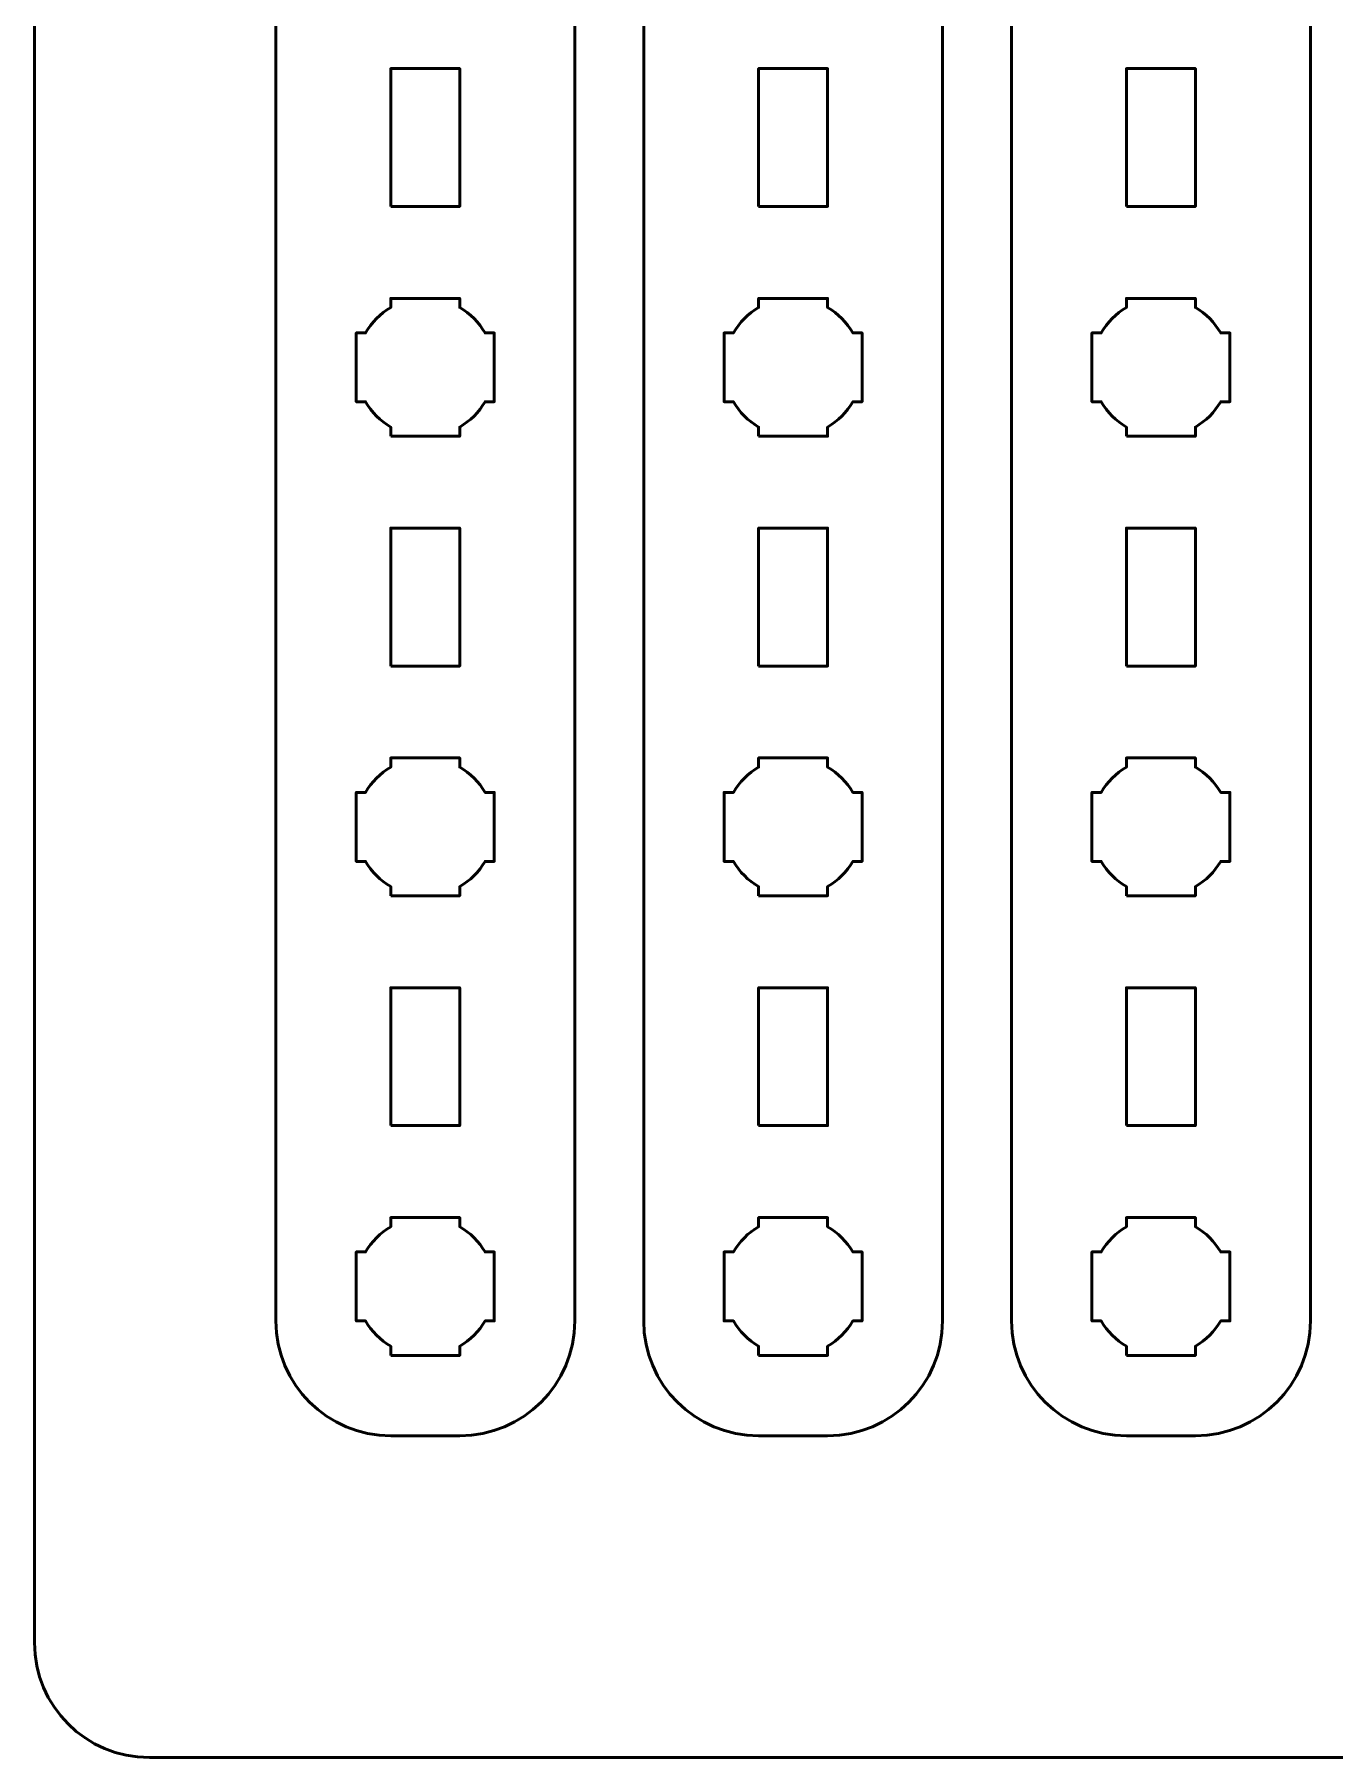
# Model space of a CAD drawing. Header units: centimetres. Extents: x -21 to 0, y -29.7 to 0.
# Drawn here: x -21 to -15.34, y -29.7 to -22.2 of the extents above; entities that cross this region are included whole.
import ezdxf

# ---------------------------------------------------------------- set-up
doc = ezdxf.new("R2010")
doc.units = ezdxf.units.CM
doc.header["$MEASUREMENT"] = 0
doc.layers.add('Layer 1', color=7, linetype='Continuous')

msp = doc.modelspace()

# ---------------------------------------------------------------- linework, layer by layer
at = {"layer": 'Layer 1', "color": 1, "lineweight": 53}
msp.add_open_spline([(-21.00003, -29.19995), (-21.00003, -29.19995), (-21.00003, -5.89992), (-21.00003, -5.89992), (-21.00003, -5.89992), (-21.00003, -5.81709), (-20.93286, -5.74992), (-20.85003, -5.74992), (-20.85003, -5.74992), (-20.7672, -5.74992), (-20.70003, -5.68275), (-20.70003, -5.59992), (-20.70003, -5.59992), (-20.70003, -5.51709), (-20.7672, -5.44992), (-20.85003, -5.44992), (-20.85003, -5.44992), (-20.93286, -5.44992), (-21.00003, -5.38275), (-21.00003, -5.29992), (-21.00003, -5.29992), (-21.00003, -5.21709), (-20.93286, -5.14992), (-20.85003, -5.14992), (-20.85003, -5.14992), (-20.7672, -5.14992), (-20.70003, -5.08275), (-20.70003, -4.99992), (-20.70003, -4.99992), (-20.70003, -4.91709), (-20.7672, -4.84992), (-20.85003, -4.84992), (-20.85003, -4.84992), (-20.93286, -4.84992), (-21.00003, -4.78275), (-21.00003, -4.69992), (-21.00003, -4.69992), (-21.00003, -4.61709), (-20.93286, -4.54992), (-20.85003, -4.54992), (-20.85003, -4.54992), (-20.7672, -4.54992), (-20.70003, -4.48275), (-20.70003, -4.39992), (-20.70003, -4.39992), (-20.70003, -4.31709), (-20.7672, -4.24992), (-20.85003, -4.24992), (-20.85003, -4.24992), (-20.93286, -4.24992), (-21.00003, -4.18275), (-21.00003, -4.09992), (-21.00003, -4.09992), (-21.00003, -4.01709), (-20.93286, -3.94992), (-20.85003, -3.94992), (-20.85003, -3.94992), (-20.7672, -3.94992), (-20.70003, -3.88275), (-20.70003, -3.79992), (-20.70003, -3.79992), (-20.70003, -3.71709), (-20.7672, -3.64992), (-20.85003, -3.64992), (-20.85003, -3.64992), (-20.93286, -3.64992), (-21.00003, -3.58275), (-21.00003, -3.49992), (-21.00003, -3.49992), (-21.00003, -3.41709), (-20.93286, -3.34992), (-20.85003, -3.34992), (-20.85003, -3.34992), (-20.7672, -3.34992), (-20.70003, -3.28275), (-20.70003, -3.19992), (-20.70003, -3.19992), (-20.70003, -3.11709), (-20.7672, -3.04992), (-20.85003, -3.04992), (-20.85003, -3.04992), (-20.93286, -3.04992), (-21.00003, -2.98275), (-21.00003, -2.89992), (-21.00003, -2.89992), (-21.00003, -2.81709), (-20.93286, -2.74992), (-20.85003, -2.74992), (-20.85003, -2.74992), (-20.7672, -2.74992), (-20.70003, -2.68275), (-20.70003, -2.59992), (-20.70003, -2.59992), (-20.70003, -2.51709), (-20.7672, -2.44992), (-20.85003, -2.44992), (-20.85003, -2.44992), (-20.93286, -2.44992), (-21.00003, -2.38275), (-21.00003, -2.29992), (-21.00003, -2.29992), (-21.00003, -2.21709), (-20.93286, -2.14992), (-20.85003, -2.14992), (-20.85003, -2.14992), (-20.7672, -2.14992), (-20.70003, -2.08275), (-20.70003, -1.99992), (-20.70003, -1.99992), (-20.70003, -1.91709), (-20.7672, -1.84992), (-20.85003, -1.84992), (-20.85003, -1.84992), (-20.93286, -1.84992), (-21.00003, -1.78275), (-21.00003, -1.69992), (-21.00003, -1.69992), (-21.00003, -1.61709), (-20.93286, -1.54992), (-20.85003, -1.54992), (-20.85003, -1.54992), (-20.7672, -1.54992), (-20.70003, -1.48275), (-20.70003, -1.39992), (-20.70003, -1.39992), (-20.70003, -1.31709), (-20.7672, -1.24992), (-20.85003, -1.24992), (-20.85003, -1.24992), (-20.93286, -1.24992), (-21.00003, -1.18275), (-21.00003, -1.09992), (-21.00003, -1.09992), (-21.00003, -1.09992), (-21.00003, -0.49992), (-21.00003, -0.49992), (-21.00003, -0.49992), (-21.00003, -0.22295), (-20.77694, 0.00004), (-20.49994, 0.00004), (-20.49994, 0.00004), (-20.49994, 0.00004), (-0.50008, 0.00004), (-0.50008, 0.00004), (-0.50008, 0.00004), (-0.22294, 0.00004), (0.00002, -0.22295), (0.00002, -0.49992), (0.00002, -0.49992), (0.00002, -0.49992), (0.00002, -29.19995), (0.00002, -29.19995), (0.00002, -29.19995), (0.00002, -29.47695), (-0.22294, -29.70004), (-0.50008, -29.70004), (-0.50008, -29.70004), (-0.50008, -29.70004), (-20.49994, -29.70004), (-20.49994, -29.70004), (-20.49994, -29.70004), (-20.77694, -29.70004), (-21.00003, -29.47695), (-21.00003, -29.19995)], degree=3, knots=[0, 0, 0, 0, 0.0243902, 0.0243902, 0.0243902, 0.0243902, 0.0487805, 0.0487805, 0.0487805, 0.0487805, 0.0731707, 0.0731707, 0.0731707, 0.0731707, 0.097561, 0.097561, 0.097561, 0.097561, 0.1219512, 0.1219512, 0.1219512, 0.1219512, 0.1463415, 0.1463415, 0.1463415, 0.1463415, 0.1707317, 0.1707317, 0.1707317, 0.1707317, 0.195122, 0.195122, 0.195122, 0.195122, 0.2195122, 0.2195122, 0.2195122, 0.2195122, 0.2439024, 0.2439024, 0.2439024, 0.2439024, 0.2682927, 0.2682927, 0.2682927, 0.2682927, 0.2926829, 0.2926829, 0.2926829, 0.2926829, 0.3170732, 0.3170732, 0.3170732, 0.3170732, 0.3414634, 0.3414634, 0.3414634, 0.3414634, 0.3658537, 0.3658537, 0.3658537, 0.3658537, 0.3902439, 0.3902439, 0.3902439, 0.3902439, 0.4146341, 0.4146341, 0.4146341, 0.4146341, 0.4390244, 0.4390244, 0.4390244, 0.4390244, 0.4634146, 0.4634146, 0.4634146, 0.4634146, 0.4878049, 0.4878049, 0.4878049, 0.4878049, 0.5121951, 0.5121951, 0.5121951, 0.5121951, 0.5365854, 0.5365854, 0.5365854, 0.5365854, 0.5609756, 0.5609756, 0.5609756, 0.5609756, 0.5853659, 0.5853659, 0.5853659, 0.5853659, 0.6097561, 0.6097561, 0.6097561, 0.6097561, 0.6341463, 0.6341463, 0.6341463, 0.6341463, 0.6585366, 0.6585366, 0.6585366, 0.6585366, 0.6829268, 0.6829268, 0.6829268, 0.6829268, 0.7073171, 0.7073171, 0.7073171, 0.7073171, 0.7317073, 0.7317073, 0.7317073, 0.7317073, 0.7560976, 0.7560976, 0.7560976, 0.7560976, 0.7804878, 0.7804878, 0.7804878, 0.7804878, 0.804878, 0.804878, 0.804878, 0.804878, 0.8292683, 0.8292683, 0.8292683, 0.8292683, 0.8536585, 0.8536585, 0.8536585, 0.8536585, 0.8780488, 0.8780488, 0.8780488, 0.8780488, 0.902439, 0.902439, 0.902439, 0.902439, 0.9268293, 0.9268293, 0.9268293, 0.9268293, 0.9512195, 0.9512195, 0.9512195, 0.9512195, 0.9756098, 0.9756098, 0.9756098, 0.9756098, 1, 1, 1, 1], dxfattribs=at)
at = {"layer": 'Layer 1', "color": 114, "lineweight": 53}
for points in [[(-19.15, -28.3), (-19.15, -28.3), (-19.45, -28.3), (-19.45, -28.3), (-19.45, -28.3), (-19.72609, -28.3), (-19.95, -28.07609), (-19.95, -27.8), (-19.95, -27.8), (-19.95, -27.8), (-19.95, -15.5), (-19.95, -15.5), (-19.95, -15.5), (-19.95, -15.22391), (-19.72609, -15), (-19.45, -15), (-19.45, -15), (-19.45, -15), (-19.15, -15), (-19.15, -15), (-19.15, -15), (-18.87391, -15), (-18.65, -15.22391), (-18.65, -15.5), (-18.65, -15.5), (-18.65, -15.5), (-18.65, -27.8), (-18.65, -27.8), (-18.65, -27.8), (-18.65, -28.07609), (-18.87391, -28.3), (-19.15, -28.3)], [(-17.55, -28.3), (-17.55, -28.3), (-17.85, -28.3), (-17.85, -28.3), (-17.85, -28.3), (-18.12609, -28.3), (-18.35, -28.07609), (-18.35, -27.8), (-18.35, -27.8), (-18.35, -27.8), (-18.35, -15.5), (-18.35, -15.5), (-18.35, -15.5), (-18.35, -15.22391), (-18.12609, -15), (-17.85, -15), (-17.85, -15), (-17.85, -15), (-17.55, -15), (-17.55, -15), (-17.55, -15), (-17.27391, -15), (-17.05, -15.22391), (-17.05, -15.5), (-17.05, -15.5), (-17.05, -15.5), (-17.05, -27.8), (-17.05, -27.8), (-17.05, -27.8), (-17.05, -28.07609), (-17.27391, -28.3), (-17.55, -28.3)], [(-15.95, -28.3), (-15.95, -28.3), (-16.25, -28.3), (-16.25, -28.3), (-16.25, -28.3), (-16.52609, -28.3), (-16.75, -28.07609), (-16.75, -27.8), (-16.75, -27.8), (-16.75, -27.8), (-16.75, -15.5), (-16.75, -15.5), (-16.75, -15.5), (-16.75, -15.22391), (-16.52609, -15), (-16.25, -15), (-16.25, -15), (-16.25, -15), (-15.95, -15), (-15.95, -15), (-15.95, -15), (-15.67391, -15), (-15.45, -15.22391), (-15.45, -15.5), (-15.45, -15.5), (-15.45, -15.5), (-15.45, -27.8), (-15.45, -27.8), (-15.45, -27.8), (-15.45, -28.07609), (-15.67391, -28.3), (-15.95, -28.3)]]:
    msp.add_open_spline(points, degree=3, knots=[0, 0, 0, 0, 0.125, 0.125, 0.125, 0.125, 0.25, 0.25, 0.25, 0.25, 0.375, 0.375, 0.375, 0.375, 0.5, 0.5, 0.5, 0.5, 0.625, 0.625, 0.625, 0.625, 0.75, 0.75, 0.75, 0.75, 0.875, 0.875, 0.875, 0.875, 1, 1, 1, 1], dxfattribs=at)
at = {"layer": 'Layer 1', "lineweight": 53}
for points, knots in [([(-19.45, -22.95), (-19.45, -22.95), (-19.45, -22.35), (-19.45, -22.35), (-19.45, -22.35), (-19.45, -22.35), (-19.15, -22.35), (-19.15, -22.35), (-19.15, -22.35), (-19.15, -22.35), (-19.15, -22.95), (-19.15, -22.95), (-19.15, -22.95), (-19.15, -22.95), (-19.45, -22.95), (-19.45, -22.95)], [0, 0, 0, 0, 0.25, 0.25, 0.25, 0.25, 0.5, 0.5, 0.5, 0.5, 0.75, 0.75, 0.75, 0.75, 1, 1, 1, 1]), ([(-17.85, -22.95), (-17.85, -22.95), (-17.85, -22.35), (-17.85, -22.35), (-17.85, -22.35), (-17.85, -22.35), (-17.55, -22.35), (-17.55, -22.35), (-17.55, -22.35), (-17.55, -22.35), (-17.55, -22.95), (-17.55, -22.95), (-17.55, -22.95), (-17.55, -22.95), (-17.85, -22.95), (-17.85, -22.95)], [0, 0, 0, 0, 0.25, 0.25, 0.25, 0.25, 0.5, 0.5, 0.5, 0.5, 0.75, 0.75, 0.75, 0.75, 1, 1, 1, 1]), ([(-16.25, -22.95), (-16.25, -22.95), (-16.25, -22.35), (-16.25, -22.35), (-16.25, -22.35), (-16.25, -22.35), (-15.95, -22.35), (-15.95, -22.35), (-15.95, -22.35), (-15.95, -22.35), (-15.95, -22.95), (-15.95, -22.95), (-15.95, -22.95), (-15.95, -22.95), (-16.25, -22.95), (-16.25, -22.95)], [0, 0, 0, 0, 0.25, 0.25, 0.25, 0.25, 0.5, 0.5, 0.5, 0.5, 0.75, 0.75, 0.75, 0.75, 1, 1, 1, 1]), ([(-19.45, -23.95), (-19.45, -23.95), (-19.45, -23.90985), (-19.45, -23.90985), (-19.45, -23.90985), (-19.49553, -23.8835), (-19.5335, -23.84553), (-19.55985, -23.8), (-19.55985, -23.8), (-19.55985, -23.8), (-19.6, -23.8), (-19.6, -23.8), (-19.6, -23.8), (-19.6, -23.8), (-19.6, -23.65), (-19.6, -23.65), (-19.6, -23.65), (-19.6, -23.65), (-19.6, -23.5), (-19.6, -23.5), (-19.6, -23.5), (-19.6, -23.5), (-19.55985, -23.5), (-19.55985, -23.5), (-19.55985, -23.5), (-19.5335, -23.45447), (-19.49553, -23.4165), (-19.45, -23.39015), (-19.45, -23.39015), (-19.45, -23.39015), (-19.45, -23.35), (-19.45, -23.35), (-19.45, -23.35), (-19.45, -23.35), (-19.3, -23.35), (-19.3, -23.35), (-19.3, -23.35), (-19.3, -23.35), (-19.15, -23.35), (-19.15, -23.35), (-19.15, -23.35), (-19.15, -23.35), (-19.15, -23.39015), (-19.15, -23.39015), (-19.15, -23.39015), (-19.10447, -23.4165), (-19.0665, -23.45447), (-19.04015, -23.5), (-19.04015, -23.5), (-19.04015, -23.5), (-19, -23.5), (-19, -23.5), (-19, -23.5), (-19, -23.5), (-19, -23.65), (-19, -23.65), (-19, -23.65), (-19, -23.65), (-19, -23.8), (-19, -23.8), (-19, -23.8), (-19, -23.8), (-19.04015, -23.8), (-19.04015, -23.8), (-19.04015, -23.8), (-19.0665, -23.84553), (-19.10447, -23.8835), (-19.15, -23.90985), (-19.15, -23.90985), (-19.15, -23.90985), (-19.15, -23.95), (-19.15, -23.95), (-19.15, -23.95), (-19.15, -23.95), (-19.3, -23.95), (-19.3, -23.95), (-19.3, -23.95), (-19.3, -23.95), (-19.45, -23.95), (-19.45, -23.95)], [0, 0, 0, 0, 0.05, 0.05, 0.05, 0.05, 0.1, 0.1, 0.1, 0.1, 0.15, 0.15, 0.15, 0.15, 0.2, 0.2, 0.2, 0.2, 0.25, 0.25, 0.25, 0.25, 0.3, 0.3, 0.3, 0.3, 0.35, 0.35, 0.35, 0.35, 0.4, 0.4, 0.4, 0.4, 0.45, 0.45, 0.45, 0.45, 0.5, 0.5, 0.5, 0.5, 0.55, 0.55, 0.55, 0.55, 0.6, 0.6, 0.6, 0.6, 0.65, 0.65, 0.65, 0.65, 0.7, 0.7, 0.7, 0.7, 0.75, 0.75, 0.75, 0.75, 0.8, 0.8, 0.8, 0.8, 0.85, 0.85, 0.85, 0.85, 0.9, 0.9, 0.9, 0.9, 0.95, 0.95, 0.95, 0.95, 1, 1, 1, 1]), ([(-17.85, -23.95), (-17.85, -23.95), (-17.85, -23.90985), (-17.85, -23.90985), (-17.85, -23.90985), (-17.89553, -23.8835), (-17.9335, -23.84553), (-17.95985, -23.8), (-17.95985, -23.8), (-17.95985, -23.8), (-18, -23.8), (-18, -23.8), (-18, -23.8), (-18, -23.8), (-18, -23.65), (-18, -23.65), (-18, -23.65), (-18, -23.65), (-18, -23.5), (-18, -23.5), (-18, -23.5), (-18, -23.5), (-17.95985, -23.5), (-17.95985, -23.5), (-17.95985, -23.5), (-17.9335, -23.45447), (-17.89553, -23.4165), (-17.85, -23.39015), (-17.85, -23.39015), (-17.85, -23.39015), (-17.85, -23.35), (-17.85, -23.35), (-17.85, -23.35), (-17.85, -23.35), (-17.7, -23.35), (-17.7, -23.35), (-17.7, -23.35), (-17.7, -23.35), (-17.55, -23.35), (-17.55, -23.35), (-17.55, -23.35), (-17.55, -23.35), (-17.55, -23.39015), (-17.55, -23.39015), (-17.55, -23.39015), (-17.50447, -23.4165), (-17.4665, -23.45447), (-17.44015, -23.5), (-17.44015, -23.5), (-17.44015, -23.5), (-17.4, -23.5), (-17.4, -23.5), (-17.4, -23.5), (-17.4, -23.5), (-17.4, -23.65), (-17.4, -23.65), (-17.4, -23.65), (-17.4, -23.65), (-17.4, -23.8), (-17.4, -23.8), (-17.4, -23.8), (-17.4, -23.8), (-17.44015, -23.8), (-17.44015, -23.8), (-17.44015, -23.8), (-17.4665, -23.84553), (-17.50447, -23.8835), (-17.55, -23.90985), (-17.55, -23.90985), (-17.55, -23.90985), (-17.55, -23.95), (-17.55, -23.95), (-17.55, -23.95), (-17.55, -23.95), (-17.7, -23.95), (-17.7, -23.95), (-17.7, -23.95), (-17.7, -23.95), (-17.85, -23.95), (-17.85, -23.95)], [0, 0, 0, 0, 0.05, 0.05, 0.05, 0.05, 0.1, 0.1, 0.1, 0.1, 0.15, 0.15, 0.15, 0.15, 0.2, 0.2, 0.2, 0.2, 0.25, 0.25, 0.25, 0.25, 0.3, 0.3, 0.3, 0.3, 0.35, 0.35, 0.35, 0.35, 0.4, 0.4, 0.4, 0.4, 0.45, 0.45, 0.45, 0.45, 0.5, 0.5, 0.5, 0.5, 0.55, 0.55, 0.55, 0.55, 0.6, 0.6, 0.6, 0.6, 0.65, 0.65, 0.65, 0.65, 0.7, 0.7, 0.7, 0.7, 0.75, 0.75, 0.75, 0.75, 0.8, 0.8, 0.8, 0.8, 0.85, 0.85, 0.85, 0.85, 0.9, 0.9, 0.9, 0.9, 0.95, 0.95, 0.95, 0.95, 1, 1, 1, 1]), ([(-16.25, -23.95), (-16.25, -23.95), (-16.25, -23.90985), (-16.25, -23.90985), (-16.25, -23.90985), (-16.29553, -23.8835), (-16.3335, -23.84553), (-16.35985, -23.8), (-16.35985, -23.8), (-16.35985, -23.8), (-16.4, -23.8), (-16.4, -23.8), (-16.4, -23.8), (-16.4, -23.8), (-16.4, -23.65), (-16.4, -23.65), (-16.4, -23.65), (-16.4, -23.65), (-16.4, -23.5), (-16.4, -23.5), (-16.4, -23.5), (-16.4, -23.5), (-16.35985, -23.5), (-16.35985, -23.5), (-16.35985, -23.5), (-16.3335, -23.45447), (-16.29553, -23.4165), (-16.25, -23.39015), (-16.25, -23.39015), (-16.25, -23.39015), (-16.25, -23.35), (-16.25, -23.35), (-16.25, -23.35), (-16.25, -23.35), (-16.1, -23.35), (-16.1, -23.35), (-16.1, -23.35), (-16.1, -23.35), (-15.95, -23.35), (-15.95, -23.35), (-15.95, -23.35), (-15.95, -23.35), (-15.95, -23.39015), (-15.95, -23.39015), (-15.95, -23.39015), (-15.90447, -23.4165), (-15.8665, -23.45447), (-15.84015, -23.5), (-15.84015, -23.5), (-15.84015, -23.5), (-15.8, -23.5), (-15.8, -23.5), (-15.8, -23.5), (-15.8, -23.5), (-15.8, -23.65), (-15.8, -23.65), (-15.8, -23.65), (-15.8, -23.65), (-15.8, -23.8), (-15.8, -23.8), (-15.8, -23.8), (-15.8, -23.8), (-15.84015, -23.8), (-15.84015, -23.8), (-15.84015, -23.8), (-15.8665, -23.84553), (-15.90447, -23.8835), (-15.95, -23.90985), (-15.95, -23.90985), (-15.95, -23.90985), (-15.95, -23.95), (-15.95, -23.95), (-15.95, -23.95), (-15.95, -23.95), (-16.1, -23.95), (-16.1, -23.95), (-16.1, -23.95), (-16.1, -23.95), (-16.25, -23.95), (-16.25, -23.95)], [0, 0, 0, 0, 0.05, 0.05, 0.05, 0.05, 0.1, 0.1, 0.1, 0.1, 0.15, 0.15, 0.15, 0.15, 0.2, 0.2, 0.2, 0.2, 0.25, 0.25, 0.25, 0.25, 0.3, 0.3, 0.3, 0.3, 0.35, 0.35, 0.35, 0.35, 0.4, 0.4, 0.4, 0.4, 0.45, 0.45, 0.45, 0.45, 0.5, 0.5, 0.5, 0.5, 0.55, 0.55, 0.55, 0.55, 0.6, 0.6, 0.6, 0.6, 0.65, 0.65, 0.65, 0.65, 0.7, 0.7, 0.7, 0.7, 0.75, 0.75, 0.75, 0.75, 0.8, 0.8, 0.8, 0.8, 0.85, 0.85, 0.85, 0.85, 0.9, 0.9, 0.9, 0.9, 0.95, 0.95, 0.95, 0.95, 1, 1, 1, 1]), ([(-19.45, -24.95), (-19.45, -24.95), (-19.45, -24.35), (-19.45, -24.35), (-19.45, -24.35), (-19.45, -24.35), (-19.15, -24.35), (-19.15, -24.35), (-19.15, -24.35), (-19.15, -24.35), (-19.15, -24.95), (-19.15, -24.95), (-19.15, -24.95), (-19.15, -24.95), (-19.45, -24.95), (-19.45, -24.95)], [0, 0, 0, 0, 0.25, 0.25, 0.25, 0.25, 0.5, 0.5, 0.5, 0.5, 0.75, 0.75, 0.75, 0.75, 1, 1, 1, 1]), ([(-17.85, -24.95), (-17.85, -24.95), (-17.85, -24.35), (-17.85, -24.35), (-17.85, -24.35), (-17.85, -24.35), (-17.55, -24.35), (-17.55, -24.35), (-17.55, -24.35), (-17.55, -24.35), (-17.55, -24.95), (-17.55, -24.95), (-17.55, -24.95), (-17.55, -24.95), (-17.85, -24.95), (-17.85, -24.95)], [0, 0, 0, 0, 0.25, 0.25, 0.25, 0.25, 0.5, 0.5, 0.5, 0.5, 0.75, 0.75, 0.75, 0.75, 1, 1, 1, 1]), ([(-16.25, -24.95), (-16.25, -24.95), (-16.25, -24.35), (-16.25, -24.35), (-16.25, -24.35), (-16.25, -24.35), (-15.95, -24.35), (-15.95, -24.35), (-15.95, -24.35), (-15.95, -24.35), (-15.95, -24.95), (-15.95, -24.95), (-15.95, -24.95), (-15.95, -24.95), (-16.25, -24.95), (-16.25, -24.95)], [0, 0, 0, 0, 0.25, 0.25, 0.25, 0.25, 0.5, 0.5, 0.5, 0.5, 0.75, 0.75, 0.75, 0.75, 1, 1, 1, 1]), ([(-19.45, -25.95), (-19.45, -25.95), (-19.45, -25.90985), (-19.45, -25.90985), (-19.45, -25.90985), (-19.49553, -25.8835), (-19.5335, -25.84553), (-19.55985, -25.8), (-19.55985, -25.8), (-19.55985, -25.8), (-19.6, -25.8), (-19.6, -25.8), (-19.6, -25.8), (-19.6, -25.8), (-19.6, -25.65), (-19.6, -25.65), (-19.6, -25.65), (-19.6, -25.65), (-19.6, -25.5), (-19.6, -25.5), (-19.6, -25.5), (-19.6, -25.5), (-19.55985, -25.5), (-19.55985, -25.5), (-19.55985, -25.5), (-19.5335, -25.45447), (-19.49553, -25.4165), (-19.45, -25.39015), (-19.45, -25.39015), (-19.45, -25.39015), (-19.45, -25.35), (-19.45, -25.35), (-19.45, -25.35), (-19.45, -25.35), (-19.3, -25.35), (-19.3, -25.35), (-19.3, -25.35), (-19.3, -25.35), (-19.15, -25.35), (-19.15, -25.35), (-19.15, -25.35), (-19.15, -25.35), (-19.15, -25.39015), (-19.15, -25.39015), (-19.15, -25.39015), (-19.10447, -25.4165), (-19.0665, -25.45447), (-19.04015, -25.5), (-19.04015, -25.5), (-19.04015, -25.5), (-19, -25.5), (-19, -25.5), (-19, -25.5), (-19, -25.5), (-19, -25.65), (-19, -25.65), (-19, -25.65), (-19, -25.65), (-19, -25.8), (-19, -25.8), (-19, -25.8), (-19, -25.8), (-19.04015, -25.8), (-19.04015, -25.8), (-19.04015, -25.8), (-19.0665, -25.84553), (-19.10447, -25.8835), (-19.15, -25.90985), (-19.15, -25.90985), (-19.15, -25.90985), (-19.15, -25.95), (-19.15, -25.95), (-19.15, -25.95), (-19.15, -25.95), (-19.3, -25.95), (-19.3, -25.95), (-19.3, -25.95), (-19.3, -25.95), (-19.45, -25.95), (-19.45, -25.95)], [0, 0, 0, 0, 0.05, 0.05, 0.05, 0.05, 0.1, 0.1, 0.1, 0.1, 0.15, 0.15, 0.15, 0.15, 0.2, 0.2, 0.2, 0.2, 0.25, 0.25, 0.25, 0.25, 0.3, 0.3, 0.3, 0.3, 0.35, 0.35, 0.35, 0.35, 0.4, 0.4, 0.4, 0.4, 0.45, 0.45, 0.45, 0.45, 0.5, 0.5, 0.5, 0.5, 0.55, 0.55, 0.55, 0.55, 0.6, 0.6, 0.6, 0.6, 0.65, 0.65, 0.65, 0.65, 0.7, 0.7, 0.7, 0.7, 0.75, 0.75, 0.75, 0.75, 0.8, 0.8, 0.8, 0.8, 0.85, 0.85, 0.85, 0.85, 0.9, 0.9, 0.9, 0.9, 0.95, 0.95, 0.95, 0.95, 1, 1, 1, 1]), ([(-17.85, -25.95), (-17.85, -25.95), (-17.85, -25.90985), (-17.85, -25.90985), (-17.85, -25.90985), (-17.89553, -25.8835), (-17.9335, -25.84553), (-17.95985, -25.8), (-17.95985, -25.8), (-17.95985, -25.8), (-18, -25.8), (-18, -25.8), (-18, -25.8), (-18, -25.8), (-18, -25.65), (-18, -25.65), (-18, -25.65), (-18, -25.65), (-18, -25.5), (-18, -25.5), (-18, -25.5), (-18, -25.5), (-17.95985, -25.5), (-17.95985, -25.5), (-17.95985, -25.5), (-17.9335, -25.45447), (-17.89553, -25.4165), (-17.85, -25.39015), (-17.85, -25.39015), (-17.85, -25.39015), (-17.85, -25.35), (-17.85, -25.35), (-17.85, -25.35), (-17.85, -25.35), (-17.7, -25.35), (-17.7, -25.35), (-17.7, -25.35), (-17.7, -25.35), (-17.55, -25.35), (-17.55, -25.35), (-17.55, -25.35), (-17.55, -25.35), (-17.55, -25.39015), (-17.55, -25.39015), (-17.55, -25.39015), (-17.50447, -25.4165), (-17.4665, -25.45447), (-17.44015, -25.5), (-17.44015, -25.5), (-17.44015, -25.5), (-17.4, -25.5), (-17.4, -25.5), (-17.4, -25.5), (-17.4, -25.5), (-17.4, -25.65), (-17.4, -25.65), (-17.4, -25.65), (-17.4, -25.65), (-17.4, -25.8), (-17.4, -25.8), (-17.4, -25.8), (-17.4, -25.8), (-17.44015, -25.8), (-17.44015, -25.8), (-17.44015, -25.8), (-17.4665, -25.84553), (-17.50447, -25.8835), (-17.55, -25.90985), (-17.55, -25.90985), (-17.55, -25.90985), (-17.55, -25.95), (-17.55, -25.95), (-17.55, -25.95), (-17.55, -25.95), (-17.7, -25.95), (-17.7, -25.95), (-17.7, -25.95), (-17.7, -25.95), (-17.85, -25.95), (-17.85, -25.95)], [0, 0, 0, 0, 0.05, 0.05, 0.05, 0.05, 0.1, 0.1, 0.1, 0.1, 0.15, 0.15, 0.15, 0.15, 0.2, 0.2, 0.2, 0.2, 0.25, 0.25, 0.25, 0.25, 0.3, 0.3, 0.3, 0.3, 0.35, 0.35, 0.35, 0.35, 0.4, 0.4, 0.4, 0.4, 0.45, 0.45, 0.45, 0.45, 0.5, 0.5, 0.5, 0.5, 0.55, 0.55, 0.55, 0.55, 0.6, 0.6, 0.6, 0.6, 0.65, 0.65, 0.65, 0.65, 0.7, 0.7, 0.7, 0.7, 0.75, 0.75, 0.75, 0.75, 0.8, 0.8, 0.8, 0.8, 0.85, 0.85, 0.85, 0.85, 0.9, 0.9, 0.9, 0.9, 0.95, 0.95, 0.95, 0.95, 1, 1, 1, 1]), ([(-16.25, -25.95), (-16.25, -25.95), (-16.25, -25.90985), (-16.25, -25.90985), (-16.25, -25.90985), (-16.29553, -25.8835), (-16.3335, -25.84553), (-16.35985, -25.8), (-16.35985, -25.8), (-16.35985, -25.8), (-16.4, -25.8), (-16.4, -25.8), (-16.4, -25.8), (-16.4, -25.8), (-16.4, -25.65), (-16.4, -25.65), (-16.4, -25.65), (-16.4, -25.65), (-16.4, -25.5), (-16.4, -25.5), (-16.4, -25.5), (-16.4, -25.5), (-16.35985, -25.5), (-16.35985, -25.5), (-16.35985, -25.5), (-16.3335, -25.45447), (-16.29553, -25.4165), (-16.25, -25.39015), (-16.25, -25.39015), (-16.25, -25.39015), (-16.25, -25.35), (-16.25, -25.35), (-16.25, -25.35), (-16.25, -25.35), (-16.1, -25.35), (-16.1, -25.35), (-16.1, -25.35), (-16.1, -25.35), (-15.95, -25.35), (-15.95, -25.35), (-15.95, -25.35), (-15.95, -25.35), (-15.95, -25.39015), (-15.95, -25.39015), (-15.95, -25.39015), (-15.90447, -25.4165), (-15.8665, -25.45447), (-15.84015, -25.5), (-15.84015, -25.5), (-15.84015, -25.5), (-15.8, -25.5), (-15.8, -25.5), (-15.8, -25.5), (-15.8, -25.5), (-15.8, -25.65), (-15.8, -25.65), (-15.8, -25.65), (-15.8, -25.65), (-15.8, -25.8), (-15.8, -25.8), (-15.8, -25.8), (-15.8, -25.8), (-15.84015, -25.8), (-15.84015, -25.8), (-15.84015, -25.8), (-15.8665, -25.84553), (-15.90447, -25.8835), (-15.95, -25.90985), (-15.95, -25.90985), (-15.95, -25.90985), (-15.95, -25.95), (-15.95, -25.95), (-15.95, -25.95), (-15.95, -25.95), (-16.1, -25.95), (-16.1, -25.95), (-16.1, -25.95), (-16.1, -25.95), (-16.25, -25.95), (-16.25, -25.95)], [0, 0, 0, 0, 0.05, 0.05, 0.05, 0.05, 0.1, 0.1, 0.1, 0.1, 0.15, 0.15, 0.15, 0.15, 0.2, 0.2, 0.2, 0.2, 0.25, 0.25, 0.25, 0.25, 0.3, 0.3, 0.3, 0.3, 0.35, 0.35, 0.35, 0.35, 0.4, 0.4, 0.4, 0.4, 0.45, 0.45, 0.45, 0.45, 0.5, 0.5, 0.5, 0.5, 0.55, 0.55, 0.55, 0.55, 0.6, 0.6, 0.6, 0.6, 0.65, 0.65, 0.65, 0.65, 0.7, 0.7, 0.7, 0.7, 0.75, 0.75, 0.75, 0.75, 0.8, 0.8, 0.8, 0.8, 0.85, 0.85, 0.85, 0.85, 0.9, 0.9, 0.9, 0.9, 0.95, 0.95, 0.95, 0.95, 1, 1, 1, 1]), ([(-19.45, -26.95), (-19.45, -26.95), (-19.45, -26.35), (-19.45, -26.35), (-19.45, -26.35), (-19.45, -26.35), (-19.15, -26.35), (-19.15, -26.35), (-19.15, -26.35), (-19.15, -26.35), (-19.15, -26.95), (-19.15, -26.95), (-19.15, -26.95), (-19.15, -26.95), (-19.45, -26.95), (-19.45, -26.95)], [0, 0, 0, 0, 0.25, 0.25, 0.25, 0.25, 0.5, 0.5, 0.5, 0.5, 0.75, 0.75, 0.75, 0.75, 1, 1, 1, 1]), ([(-17.85, -26.95), (-17.85, -26.95), (-17.85, -26.35), (-17.85, -26.35), (-17.85, -26.35), (-17.85, -26.35), (-17.55, -26.35), (-17.55, -26.35), (-17.55, -26.35), (-17.55, -26.35), (-17.55, -26.95), (-17.55, -26.95), (-17.55, -26.95), (-17.55, -26.95), (-17.85, -26.95), (-17.85, -26.95)], [0, 0, 0, 0, 0.25, 0.25, 0.25, 0.25, 0.5, 0.5, 0.5, 0.5, 0.75, 0.75, 0.75, 0.75, 1, 1, 1, 1]), ([(-16.25, -26.95), (-16.25, -26.95), (-16.25, -26.35), (-16.25, -26.35), (-16.25, -26.35), (-16.25, -26.35), (-15.95, -26.35), (-15.95, -26.35), (-15.95, -26.35), (-15.95, -26.35), (-15.95, -26.95), (-15.95, -26.95), (-15.95, -26.95), (-15.95, -26.95), (-16.25, -26.95), (-16.25, -26.95)], [0, 0, 0, 0, 0.25, 0.25, 0.25, 0.25, 0.5, 0.5, 0.5, 0.5, 0.75, 0.75, 0.75, 0.75, 1, 1, 1, 1]), ([(-19.45, -27.95), (-19.45, -27.95), (-19.45, -27.90985), (-19.45, -27.90985), (-19.45, -27.90985), (-19.49553, -27.8835), (-19.5335, -27.84553), (-19.55985, -27.8), (-19.55985, -27.8), (-19.55985, -27.8), (-19.6, -27.8), (-19.6, -27.8), (-19.6, -27.8), (-19.6, -27.8), (-19.6, -27.65), (-19.6, -27.65), (-19.6, -27.65), (-19.6, -27.65), (-19.6, -27.5), (-19.6, -27.5), (-19.6, -27.5), (-19.6, -27.5), (-19.55985, -27.5), (-19.55985, -27.5), (-19.55985, -27.5), (-19.5335, -27.45447), (-19.49553, -27.4165), (-19.45, -27.39015), (-19.45, -27.39015), (-19.45, -27.39015), (-19.45, -27.35), (-19.45, -27.35), (-19.45, -27.35), (-19.45, -27.35), (-19.3, -27.35), (-19.3, -27.35), (-19.3, -27.35), (-19.3, -27.35), (-19.15, -27.35), (-19.15, -27.35), (-19.15, -27.35), (-19.15, -27.35), (-19.15, -27.39015), (-19.15, -27.39015), (-19.15, -27.39015), (-19.10447, -27.4165), (-19.0665, -27.45447), (-19.04015, -27.5), (-19.04015, -27.5), (-19.04015, -27.5), (-19, -27.5), (-19, -27.5), (-19, -27.5), (-19, -27.5), (-19, -27.65), (-19, -27.65), (-19, -27.65), (-19, -27.65), (-19, -27.8), (-19, -27.8), (-19, -27.8), (-19, -27.8), (-19.04015, -27.8), (-19.04015, -27.8), (-19.04015, -27.8), (-19.0665, -27.84553), (-19.10447, -27.8835), (-19.15, -27.90985), (-19.15, -27.90985), (-19.15, -27.90985), (-19.15, -27.95), (-19.15, -27.95), (-19.15, -27.95), (-19.15, -27.95), (-19.3, -27.95), (-19.3, -27.95), (-19.3, -27.95), (-19.3, -27.95), (-19.45, -27.95), (-19.45, -27.95)], [0, 0, 0, 0, 0.05, 0.05, 0.05, 0.05, 0.1, 0.1, 0.1, 0.1, 0.15, 0.15, 0.15, 0.15, 0.2, 0.2, 0.2, 0.2, 0.25, 0.25, 0.25, 0.25, 0.3, 0.3, 0.3, 0.3, 0.35, 0.35, 0.35, 0.35, 0.4, 0.4, 0.4, 0.4, 0.45, 0.45, 0.45, 0.45, 0.5, 0.5, 0.5, 0.5, 0.55, 0.55, 0.55, 0.55, 0.6, 0.6, 0.6, 0.6, 0.65, 0.65, 0.65, 0.65, 0.7, 0.7, 0.7, 0.7, 0.75, 0.75, 0.75, 0.75, 0.8, 0.8, 0.8, 0.8, 0.85, 0.85, 0.85, 0.85, 0.9, 0.9, 0.9, 0.9, 0.95, 0.95, 0.95, 0.95, 1, 1, 1, 1]), ([(-17.85, -27.95), (-17.85, -27.95), (-17.85, -27.90985), (-17.85, -27.90985), (-17.85, -27.90985), (-17.89553, -27.8835), (-17.9335, -27.84553), (-17.95985, -27.8), (-17.95985, -27.8), (-17.95985, -27.8), (-18, -27.8), (-18, -27.8), (-18, -27.8), (-18, -27.8), (-18, -27.65), (-18, -27.65), (-18, -27.65), (-18, -27.65), (-18, -27.5), (-18, -27.5), (-18, -27.5), (-18, -27.5), (-17.95985, -27.5), (-17.95985, -27.5), (-17.95985, -27.5), (-17.9335, -27.45447), (-17.89553, -27.4165), (-17.85, -27.39015), (-17.85, -27.39015), (-17.85, -27.39015), (-17.85, -27.35), (-17.85, -27.35), (-17.85, -27.35), (-17.85, -27.35), (-17.7, -27.35), (-17.7, -27.35), (-17.7, -27.35), (-17.7, -27.35), (-17.55, -27.35), (-17.55, -27.35), (-17.55, -27.35), (-17.55, -27.35), (-17.55, -27.39015), (-17.55, -27.39015), (-17.55, -27.39015), (-17.50447, -27.4165), (-17.4665, -27.45447), (-17.44015, -27.5), (-17.44015, -27.5), (-17.44015, -27.5), (-17.4, -27.5), (-17.4, -27.5), (-17.4, -27.5), (-17.4, -27.5), (-17.4, -27.65), (-17.4, -27.65), (-17.4, -27.65), (-17.4, -27.65), (-17.4, -27.8), (-17.4, -27.8), (-17.4, -27.8), (-17.4, -27.8), (-17.44015, -27.8), (-17.44015, -27.8), (-17.44015, -27.8), (-17.4665, -27.84553), (-17.50447, -27.8835), (-17.55, -27.90985), (-17.55, -27.90985), (-17.55, -27.90985), (-17.55, -27.95), (-17.55, -27.95), (-17.55, -27.95), (-17.55, -27.95), (-17.7, -27.95), (-17.7, -27.95), (-17.7, -27.95), (-17.7, -27.95), (-17.85, -27.95), (-17.85, -27.95)], [0, 0, 0, 0, 0.05, 0.05, 0.05, 0.05, 0.1, 0.1, 0.1, 0.1, 0.15, 0.15, 0.15, 0.15, 0.2, 0.2, 0.2, 0.2, 0.25, 0.25, 0.25, 0.25, 0.3, 0.3, 0.3, 0.3, 0.35, 0.35, 0.35, 0.35, 0.4, 0.4, 0.4, 0.4, 0.45, 0.45, 0.45, 0.45, 0.5, 0.5, 0.5, 0.5, 0.55, 0.55, 0.55, 0.55, 0.6, 0.6, 0.6, 0.6, 0.65, 0.65, 0.65, 0.65, 0.7, 0.7, 0.7, 0.7, 0.75, 0.75, 0.75, 0.75, 0.8, 0.8, 0.8, 0.8, 0.85, 0.85, 0.85, 0.85, 0.9, 0.9, 0.9, 0.9, 0.95, 0.95, 0.95, 0.95, 1, 1, 1, 1]), ([(-16.25, -27.95), (-16.25, -27.95), (-16.25, -27.90985), (-16.25, -27.90985), (-16.25, -27.90985), (-16.29553, -27.8835), (-16.3335, -27.84553), (-16.35985, -27.8), (-16.35985, -27.8), (-16.35985, -27.8), (-16.4, -27.8), (-16.4, -27.8), (-16.4, -27.8), (-16.4, -27.8), (-16.4, -27.65), (-16.4, -27.65), (-16.4, -27.65), (-16.4, -27.65), (-16.4, -27.5), (-16.4, -27.5), (-16.4, -27.5), (-16.4, -27.5), (-16.35985, -27.5), (-16.35985, -27.5), (-16.35985, -27.5), (-16.3335, -27.45447), (-16.29553, -27.4165), (-16.25, -27.39015), (-16.25, -27.39015), (-16.25, -27.39015), (-16.25, -27.35), (-16.25, -27.35), (-16.25, -27.35), (-16.25, -27.35), (-16.1, -27.35), (-16.1, -27.35), (-16.1, -27.35), (-16.1, -27.35), (-15.95, -27.35), (-15.95, -27.35), (-15.95, -27.35), (-15.95, -27.35), (-15.95, -27.39015), (-15.95, -27.39015), (-15.95, -27.39015), (-15.90447, -27.4165), (-15.8665, -27.45447), (-15.84015, -27.5), (-15.84015, -27.5), (-15.84015, -27.5), (-15.8, -27.5), (-15.8, -27.5), (-15.8, -27.5), (-15.8, -27.5), (-15.8, -27.65), (-15.8, -27.65), (-15.8, -27.65), (-15.8, -27.65), (-15.8, -27.8), (-15.8, -27.8), (-15.8, -27.8), (-15.8, -27.8), (-15.84015, -27.8), (-15.84015, -27.8), (-15.84015, -27.8), (-15.8665, -27.84553), (-15.90447, -27.8835), (-15.95, -27.90985), (-15.95, -27.90985), (-15.95, -27.90985), (-15.95, -27.95), (-15.95, -27.95), (-15.95, -27.95), (-15.95, -27.95), (-16.1, -27.95), (-16.1, -27.95), (-16.1, -27.95), (-16.1, -27.95), (-16.25, -27.95), (-16.25, -27.95)], [0, 0, 0, 0, 0.05, 0.05, 0.05, 0.05, 0.1, 0.1, 0.1, 0.1, 0.15, 0.15, 0.15, 0.15, 0.2, 0.2, 0.2, 0.2, 0.25, 0.25, 0.25, 0.25, 0.3, 0.3, 0.3, 0.3, 0.35, 0.35, 0.35, 0.35, 0.4, 0.4, 0.4, 0.4, 0.45, 0.45, 0.45, 0.45, 0.5, 0.5, 0.5, 0.5, 0.55, 0.55, 0.55, 0.55, 0.6, 0.6, 0.6, 0.6, 0.65, 0.65, 0.65, 0.65, 0.7, 0.7, 0.7, 0.7, 0.75, 0.75, 0.75, 0.75, 0.8, 0.8, 0.8, 0.8, 0.85, 0.85, 0.85, 0.85, 0.9, 0.9, 0.9, 0.9, 0.95, 0.95, 0.95, 0.95, 1, 1, 1, 1])]:
    msp.add_open_spline(points, degree=3, knots=knots, dxfattribs=at)

doc.saveas('drawing.dxf')
